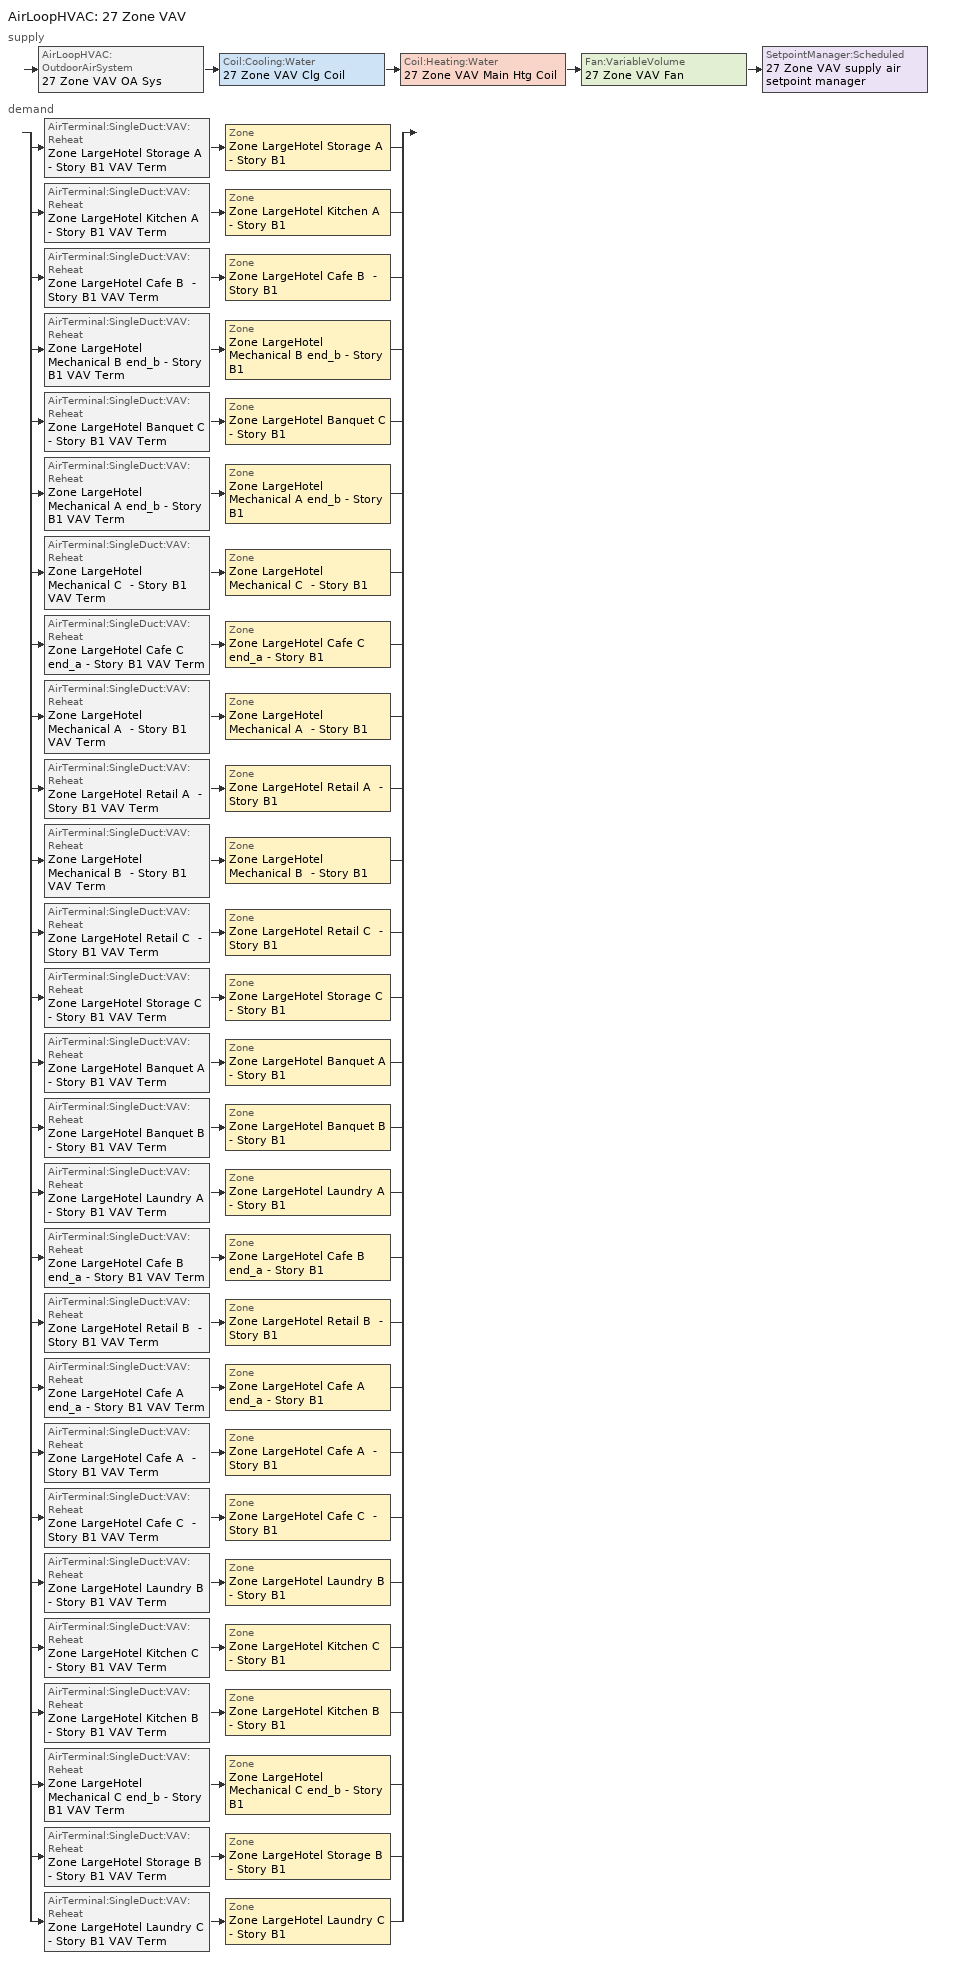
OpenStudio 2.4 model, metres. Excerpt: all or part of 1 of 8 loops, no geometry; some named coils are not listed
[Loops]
AirLoopHVAC '27 Zone VAV'
 supply: AirLoopHVAC:OutdoorAirSystem '27 Zone VAV OA Sys' > Coil:Cooling:Water '27 Zone VAV Clg Coil' > Coil:Heating:Water '27 Zone VAV Main Htg Coil' > Fan:VariableVolume '27 Zone VAV Fan' > SetpointManager:Scheduled '27 Zone VAV supply air setpoint manager'
 demand: split
  | AirTerminal:SingleDuct:VAV:Reheat 'Zone LargeHotel Storage A  - Story B1 VAV Term' > Zone 'Zone LargeHotel Storage A  - Story B1'
  | AirTerminal:SingleDuct:VAV:Reheat 'Zone LargeHotel Kitchen A  - Story B1 VAV Term' > Zone 'Zone LargeHotel Kitchen A  - Story B1'
  | AirTerminal:SingleDuct:VAV:Reheat 'Zone LargeHotel Cafe B  - Story B1 VAV Term' > Zone 'Zone LargeHotel Cafe B  - Story B1'
  | AirTerminal:SingleDuct:VAV:Reheat 'Zone LargeHotel Mechanical B end_b - Story B1 VAV Term' > Zone 'Zone LargeHotel Mechanical B end_b - Story B1'
  | AirTerminal:SingleDuct:VAV:Reheat 'Zone LargeHotel Banquet C  - Story B1 VAV Term' > Zone 'Zone LargeHotel Banquet C  - Story B1'
  | AirTerminal:SingleDuct:VAV:Reheat 'Zone LargeHotel Mechanical A end_b - Story B1 VAV Term' > Zone 'Zone LargeHotel Mechanical A end_b - Story B1'
  | AirTerminal:SingleDuct:VAV:Reheat 'Zone LargeHotel Mechanical C  - Story B1 VAV Term' > Zone 'Zone LargeHotel Mechanical C  - Story B1'
  | AirTerminal:SingleDuct:VAV:Reheat 'Zone LargeHotel Cafe C end_a - Story B1 VAV Term' > Zone 'Zone LargeHotel Cafe C end_a - Story B1'
  | AirTerminal:SingleDuct:VAV:Reheat 'Zone LargeHotel Mechanical A  - Story B1 VAV Term' > Zone 'Zone LargeHotel Mechanical A  - Story B1'
  | AirTerminal:SingleDuct:VAV:Reheat 'Zone LargeHotel Retail A  - Story B1 VAV Term' > Zone 'Zone LargeHotel Retail A  - Story B1'
  | AirTerminal:SingleDuct:VAV:Reheat 'Zone LargeHotel Mechanical B  - Story B1 VAV Term' > Zone 'Zone LargeHotel Mechanical B  - Story B1'
  | AirTerminal:SingleDuct:VAV:Reheat 'Zone LargeHotel Retail C  - Story B1 VAV Term' > Zone 'Zone LargeHotel Retail C  - Story B1'
  | AirTerminal:SingleDuct:VAV:Reheat 'Zone LargeHotel Storage C  - Story B1 VAV Term' > Zone 'Zone LargeHotel Storage C  - Story B1'
  | AirTerminal:SingleDuct:VAV:Reheat 'Zone LargeHotel Banquet A  - Story B1 VAV Term' > Zone 'Zone LargeHotel Banquet A  - Story B1'
  | AirTerminal:SingleDuct:VAV:Reheat 'Zone LargeHotel Banquet B  - Story B1 VAV Term' > Zone 'Zone LargeHotel Banquet B  - Story B1'
  | AirTerminal:SingleDuct:VAV:Reheat 'Zone LargeHotel Laundry A  - Story B1 VAV Term' > Zone 'Zone LargeHotel Laundry A  - Story B1'
  | AirTerminal:SingleDuct:VAV:Reheat 'Zone LargeHotel Cafe B end_a - Story B1 VAV Term' > Zone 'Zone LargeHotel Cafe B end_a - Story B1'
  | AirTerminal:SingleDuct:VAV:Reheat 'Zone LargeHotel Retail B  - Story B1 VAV Term' > Zone 'Zone LargeHotel Retail B  - Story B1'
  | AirTerminal:SingleDuct:VAV:Reheat 'Zone LargeHotel Cafe A end_a - Story B1 VAV Term' > Zone 'Zone LargeHotel Cafe A end_a - Story B1'
  | AirTerminal:SingleDuct:VAV:Reheat 'Zone LargeHotel Cafe A  - Story B1 VAV Term' > Zone 'Zone LargeHotel Cafe A  - Story B1'
  | AirTerminal:SingleDuct:VAV:Reheat 'Zone LargeHotel Cafe C  - Story B1 VAV Term' > Zone 'Zone LargeHotel Cafe C  - Story B1'
  | AirTerminal:SingleDuct:VAV:Reheat 'Zone LargeHotel Laundry B  - Story B1 VAV Term' > Zone 'Zone LargeHotel Laundry B  - Story B1'
  | AirTerminal:SingleDuct:VAV:Reheat 'Zone LargeHotel Kitchen C  - Story B1 VAV Term' > Zone 'Zone LargeHotel Kitchen C  - Story B1'
  | AirTerminal:SingleDuct:VAV:Reheat 'Zone LargeHotel Kitchen B  - Story B1 VAV Term' > Zone 'Zone LargeHotel Kitchen B  - Story B1'
  | AirTerminal:SingleDuct:VAV:Reheat 'Zone LargeHotel Mechanical C end_b - Story B1 VAV Term' > Zone 'Zone LargeHotel Mechanical C end_b - Story B1'
  | AirTerminal:SingleDuct:VAV:Reheat 'Zone LargeHotel Storage B  - Story B1 VAV Term' > Zone 'Zone LargeHotel Storage B  - Story B1'
  | AirTerminal:SingleDuct:VAV:Reheat 'Zone LargeHotel Laundry C  - Story B1 VAV Term' > Zone 'Zone LargeHotel Laundry C  - Story B1'
[Sizing:Zone] Zone Cooling Design Supply Air Temperature Input Method=SupplyAirTemperature; Zone Cooling Design Supply Air Temperature {C}=12.8; Zone Cooling Design Supply Air Temperature Difference {deltaC}=11.11; Zone Heating Design Supply Air Temperature Input Method=SupplyAirTemperature; Zone Heating Design Supply Air Temperature {C}=40; Zone Heating Design Supply Air Temperature Difference {deltaC}=11.11; Zone Cooling Design Supply Air Humidity Ratio {kg-H2O/kg-air}=0.0085; Zone Heating Design Supply Air Humidity Ratio {kg-H2O/kg-air}=0.008; Cooling Design Air Flow Method=DesignDayWithLimit; Heating Design Air Flow Method=DesignDay; Account for Dedicated Outdoor Air System=No; Dedicated Outdoor Air System Control Strategy=NeutralSupplyAir; Dedicated Outdoor Air Low Setpoint Temperature for Design {C}=autosize; Dedicated Outdoor Air High Setpoint Temperature for Design {C}=autosize
Zone LargeHotel Cafe A end_a - Story B1; Zone LargeHotel Cafe B end_a - Story B1; Zone LargeHotel Cafe C end_a - Story B1; Zone LargeHotel Cafe A  - Story B1; Zone LargeHotel Cafe B  - Story B1; Zone LargeHotel Cafe C  - Story B1; Zone LargeHotel Banquet A  - Story B1; Zone LargeHotel Banquet B  - Story B1; Zone LargeHotel Banquet C  - Story B1; Zone LargeHotel Laundry A  - Story B1; Zone LargeHotel Laundry B  - Story B1; Zone LargeHotel Laundry C  - Story B1; Zone LargeHotel Storage A  - Story B1; Zone LargeHotel Storage B  - Story B1; Zone LargeHotel Storage C  - Story B1; Zone LargeHotel Kitchen A  - Story B1; Zone LargeHotel Kitchen B  - Story B1; Zone LargeHotel Kitchen C  - Story B1; Zone LargeHotel Retail A  - Story B1; Zone LargeHotel Retail B  - Story B1; Zone LargeHotel Retail C  - Story B1; Zone LargeHotel Mechanical A  - Story B1; Zone LargeHotel Mechanical B  - Story B1; Zone LargeHotel Mechanical C  - Story B1; Zone LargeHotel Mechanical A end_b - Story B1; Zone LargeHotel Mechanical B end_b - Story B1; Zone LargeHotel Mechanical C end_b - Story B1
[Zone equipment]
Zone LargeHotel Cafe A end_a - Story B1: Zone LargeHotel Cafe A end_a - Story B1 VAV Term
Zone LargeHotel Cafe B end_a - Story B1: Zone LargeHotel Cafe B end_a - Story B1 VAV Term
Zone LargeHotel Cafe C end_a - Story B1: Zone LargeHotel Cafe C end_a - Story B1 VAV Term
Zone LargeHotel Cafe A  - Story B1: Zone LargeHotel Cafe A  - Story B1 VAV Term
Zone LargeHotel Cafe B  - Story B1: Zone LargeHotel Cafe B  - Story B1 VAV Term
Zone LargeHotel Cafe C  - Story B1: Zone LargeHotel Cafe C  - Story B1 VAV Term
Zone LargeHotel Banquet A  - Story B1: Zone LargeHotel Banquet A  - Story B1 VAV Term
Zone LargeHotel Banquet B  - Story B1: Zone LargeHotel Banquet B  - Story B1 VAV Term
Zone LargeHotel Banquet C  - Story B1: Zone LargeHotel Banquet C  - Story B1 VAV Term
Zone LargeHotel Laundry A  - Story B1: Zone LargeHotel Laundry A  - Story B1 VAV Term
Zone LargeHotel Laundry B  - Story B1: Zone LargeHotel Laundry B  - Story B1 VAV Term
Zone LargeHotel Laundry C  - Story B1: Zone LargeHotel Laundry C  - Story B1 VAV Term
Zone LargeHotel Storage A  - Story B1: Zone LargeHotel Storage A  - Story B1 VAV Term
Zone LargeHotel Storage B  - Story B1: Zone LargeHotel Storage B  - Story B1 VAV Term
Zone LargeHotel Storage C  - Story B1: Zone LargeHotel Storage C  - Story B1 VAV Term
Zone LargeHotel Kitchen A  - Story B1: Zone LargeHotel Kitchen A  - Story B1 VAV Term
Zone LargeHotel Kitchen B  - Story B1: Zone LargeHotel Kitchen B  - Story B1 VAV Term
Zone LargeHotel Kitchen C  - Story B1: Zone LargeHotel Kitchen C  - Story B1 VAV Term
Zone LargeHotel Retail A  - Story B1: Zone LargeHotel Retail A  - Story B1 VAV Term
Zone LargeHotel Retail B  - Story B1: Zone LargeHotel Retail B  - Story B1 VAV Term
Zone LargeHotel Retail C  - Story B1: Zone LargeHotel Retail C  - Story B1 VAV Term
Zone LargeHotel Mechanical A  - Story B1: Zone LargeHotel Mechanical A  - Story B1 VAV Term
Zone LargeHotel Mechanical B  - Story B1: Zone LargeHotel Mechanical B  - Story B1 VAV Term
Zone LargeHotel Mechanical C  - Story B1: Zone LargeHotel Mechanical C  - Story B1 VAV Term
Zone LargeHotel Mechanical A end_b - Story B1: Zone LargeHotel Mechanical A end_b - Story B1 VAV Term
Zone LargeHotel Mechanical B end_b - Story B1: Zone LargeHotel Mechanical B end_b - Story B1 VAV Term
Zone LargeHotel Mechanical C end_b - Story B1: Zone LargeHotel Mechanical C end_b - Story B1 VAV Term
[SetpointManager:Scheduled]
27 Zone VAV supply air setpoint manager: Control Variable=Temperature; Schedule=Supply Air Temp - 55.04F
[AirLoopHVAC]
27 Zone VAV: Availability Schedule=27 Zone VAV Occ Sch; Design Supply Air Flow Rate {m3/s}=AutoSize
[Sizing:System]
27 Zone VAV: Type of Load to Size On=Sensible; Design Outdoor Air Flow Rate {m3/s}=4.00979; Minimum System Air Flow Ratio=0.3; Preheat Design Temperature {C}=7; Preheat Design Humidity Ratio {kg-H2O/kg-Air}=0.008; Precool Design Temperature {C}=12.8; Precool Design Humidity Ratio {kg-H2O/kg-Air}=0.008; Central Cooling Design Supply Air Temperature {C}=12.8; Central Heating Design Supply Air Temperature {C}=12.8; Sizing Option=Coincident; 100% Outdoor Air in Cooling=No; 100% Outdoor Air in Heating=No; Central Cooling Design Supply Air Humidity Ratio {kg-H2O/kg-Air}=0.0085; Central Heating Design Supply Air Humidity Ratio {kg-H2O/kg-Air}=0.008; Cooling Design Air Flow Method=DesignDay; Cooling Design Air Flow Rate {m3/s}=0; Heating Design Air Flow Method=DesignDay; Heating Design Air Flow Rate {m3/s}=0; System Outdoor Air Method=ZoneSum; Zone Maximum Outdoor Air Fraction=1; Cooling Supply Air Flow Rate Per Floor Area {m3/s-m2}=0.00996765; Cooling Fraction of Autosized Cooling Supply Air Flow Rate=1; Cooling Supply Air Flow Rate Per Unit Cooling Capacity {m3/s-W}=3.94755e-05; Heating Supply Air Flow Rate Per Floor Area {m3/s-m2}=0.00996765; Heating Fraction of Autosized Heating Supply Air Flow Rate=1; Heating Fraction of Autosized Cooling Supply Air Flow Rate=1; Heating Supply Air Flow Rate Per Unit Heating Capacity {m3/s-W}=3.15882e-05; Cooling Design Capacity Method=CoolingDesignCapacity; Cooling Design Capacity {W}=autosize; Cooling Design Capacity Per Floor Area {W/m2}=234.7; Fraction of Autosized Cooling Design Capacity=1; Heating Design Capacity Method=HeatingDesignCapacity; Heating Design Capacity {W}=autosize; Heating Design Capacity Per Floor Area {W/m2}=157; Fraction of Autosized Heating Design Capacity=1; Central Cooling Capacity Control Method=OnOff
[Fan:VariableVolume]
27 Zone VAV Fan: Availability Schedule=Always On Discrete; Fan Efficiency=0.6006; Pressure Rise {Pa}=1574.24; Maximum Flow Rate {m3/s}=Autosize; Fan Power Minimum Flow Rate Input Method=Fraction; Fan Power Minimum Flow Fraction=0.2; Fan Power Minimum Air Flow Rate {m3/s}=0; Motor Efficiency=0.924; Motor In Airstream Fraction=1; Fan Power Coefficient 1=0.0013; Fan Power Coefficient 2=0.147; Fan Power Coefficient 3=0.9506; Fan Power Coefficient 4=-0.0998; Fan Power Coefficient 5=0
[Controller:OutdoorAir]
27 Zone VAV OA Controller: Minimum Outdoor Air Flow Rate {m3/s}=0; Maximum Outdoor Air Flow Rate {m3/s}=Autosize; Economizer Control Type=NoEconomizer; Economizer Control Action Type=ModulateFlow; Economizer Maximum Limit Dry-Bulb Temperature {C}=28; Economizer Maximum Limit Enthalpy {J/kg}=64000; Economizer Minimum Limit Dry-Bulb Temperature {C}=-100; Lockout Type=LockoutWithCompressor; Minimum Limit Type=FixedMinimum; Minimum Outdoor Air Schedule=Always On Discrete; Controller Mechanical Ventilation=27 Zone VAV Vent Controller; High Humidity Control=No; Heat Recovery Bypass Control Type=BypassWhenOAFlowGreaterThanMinimum
[Controller:MechanicalVentilation]
27 Zone VAV Vent Controller: Availability Schedule=Always On Discrete; System Outdoor Air Method=ZoneSum
[AirLoopHVAC:OutdoorAirSystem]
27 Zone VAV OA Sys: Controller=27 Zone VAV OA Controller
[AirTerminal:SingleDuct:VAV:Reheat] Availability Schedule=Always On Discrete; Maximum Air Flow Rate {m3/s}=AutoSize; Zone Minimum Air Flow Input Method=Constant; Fixed Minimum Air Flow Rate {m3/s}=0; Maximum Hot Water or Steam Flow Rate {m3/s}=AutoSize; Minimum Hot Water or Steam Flow Rate {m3/s}=0; Convergence Tolerance=0.001; Damper Heating Action=Normal; Maximum Flow per Zone Floor Area During Reheat {m3/s-m2}=0; Maximum Flow Fraction During Reheat=0.5; Maximum Reheat Air Temperature {C}=40; Control For Outdoor Air=No
Name | Constant Minimum Air Flow Fraction | Reheat Coil
Zone LargeHotel Storage A  - Story B1 VAV Term | 0.744084 | Zone LargeHotel Storage A  - Story B1 Rht Coil
Zone LargeHotel Kitchen A  - Story B1 VAV Term | 0.7 | Zone LargeHotel Kitchen A  - Story B1 Rht Coil
Zone LargeHotel Cafe B  - Story B1 VAV Term | 1 | Zone LargeHotel Cafe B  - Story B1 Rht Coil
Zone LargeHotel Mechanical B end_b - Story B1 VAV Term | 0.435727 | Zone LargeHotel Mechanical B end_b - Story B1 Rht Coil
Zone LargeHotel Banquet C  - Story B1 VAV Term | 1 | Zone LargeHotel Banquet C  - Story B1 Rht Coil
Zone LargeHotel Mechanical A end_b - Story B1 VAV Term | 0.440325 | Zone LargeHotel Mechanical A end_b - Story B1 Rht Coil
Zone LargeHotel Mechanical C  - Story B1 VAV Term | 0.441101 | Zone LargeHotel Mechanical C  - Story B1 Rht Coil
Zone LargeHotel Cafe C end_a - Story B1 VAV Term | 1 | Zone LargeHotel Cafe C end_a - Story B1 Rht Coil
Zone LargeHotel Mechanical A  - Story B1 VAV Term | 0.441101 | Zone LargeHotel Mechanical A  - Story B1 Rht Coil
Zone LargeHotel Retail A  - Story B1 VAV Term | 1 | Zone LargeHotel Retail A  - Story B1 Rht Coil
Zone LargeHotel Mechanical B  - Story B1 VAV Term | 0.441952 | Zone LargeHotel Mechanical B  - Story B1 Rht Coil
Zone LargeHotel Retail C  - Story B1 VAV Term | 1 | Zone LargeHotel Retail C  - Story B1 Rht Coil
Zone LargeHotel Storage C  - Story B1 VAV Term | 0.744084 | Zone LargeHotel Storage C  - Story B1 Rht Coil
Zone LargeHotel Banquet A  - Story B1 VAV Term | 1 | Zone LargeHotel Banquet A  - Story B1 Rht Coil
Zone LargeHotel Banquet B  - Story B1 VAV Term | 1 | Zone LargeHotel Banquet B  - Story B1 Rht Coil
Zone LargeHotel Laundry A  - Story B1 VAV Term | 0.3 | Zone LargeHotel Laundry A  - Story B1 Rht Coil
Zone LargeHotel Cafe B end_a - Story B1 VAV Term | 1 | Zone LargeHotel Cafe B end_a - Story B1 Rht Coil
Zone LargeHotel Retail B  - Story B1 VAV Term | 0.7 | Zone LargeHotel Retail B  - Story B1 Rht Coil
Zone LargeHotel Cafe A end_a - Story B1 VAV Term | 1 | Zone LargeHotel Cafe A end_a - Story B1 Rht Coil
Zone LargeHotel Cafe A  - Story B1 VAV Term | 1 | Zone LargeHotel Cafe A  - Story B1 Rht Coil
Zone LargeHotel Cafe C  - Story B1 VAV Term | 1 | Zone LargeHotel Cafe C  - Story B1 Rht Coil
Zone LargeHotel Laundry B  - Story B1 VAV Term | 0.3 | Zone LargeHotel Laundry B  - Story B1 Rht Coil
Zone LargeHotel Kitchen C  - Story B1 VAV Term | 0.7 | Zone LargeHotel Kitchen C  - Story B1 Rht Coil
Zone LargeHotel Kitchen B  - Story B1 VAV Term | 0.7 | Zone LargeHotel Kitchen B  - Story B1 Rht Coil
Zone LargeHotel Mechanical C end_b - Story B1 VAV Term | 0.440325 | Zone LargeHotel Mechanical C end_b - Story B1 Rht Coil
Zone LargeHotel Storage B  - Story B1 VAV Term | 0.426359 | Zone LargeHotel Storage B  - Story B1 Rht Coil
Zone LargeHotel Laundry C  - Story B1 VAV Term | 0.3 | Zone LargeHotel Laundry C  - Story B1 Rht Coil
[Schedule:Ruleset]
Name | Default Day Schedule | Summer Design Day Schedule | Winter Design Day Schedule
Supply Air Temp - 55.04F | Supply Air Temp - 55.04F Default
27 Zone VAV Occ Sch | 27 Zone VAV Occ Sch Default | 27 Zone VAV Occ Sch Summer Design Day | 27 Zone VAV Occ Sch Winter Design Day
[Schedule:Day]
Supply Air Temp - 55.04F Default: 24, 0, 12.8
27 Zone VAV Occ Sch Default; 27 Zone VAV Occ Sch Winter Design Day; 27 Zone VAV Occ Sch Summer Design Day; 27 Zone VAV Occ Sch Monday; 27 Zone VAV Occ Sch Tuesday; 27 Zone VAV Occ Sch Wednesday; 27 Zone VAV Occ Sch Thursday; 27 Zone VAV Occ Sch Friday; 27 Zone VAV Occ Sch Saturday; 27 Zone VAV Occ Sch Sunday: 24, 0, 1
[Schedule:Rule] Schedule Ruleset=27 Zone VAV Occ Sch; Date Specification Type=DateRange; Start Month=1; Start Day=1; End Month=12
27 Zone VAV Occ Sch Monday Rule: Rule Order=6; Day Schedule=27 Zone VAV Occ Sch Monday; Apply Monday=Yes; End Day=28
27 Zone VAV Occ Sch Tuesday Rule: Rule Order=5; Day Schedule=27 Zone VAV Occ Sch Tuesday; End Day=29; Apply Tuesday=Yes
27 Zone VAV Occ Sch Wednesday Rule: Rule Order=4; Day Schedule=27 Zone VAV Occ Sch Wednesday; End Day=30; Apply Wednesday=Yes
27 Zone VAV Occ Sch Thursday Rule: Rule Order=3; Day Schedule=27 Zone VAV Occ Sch Thursday; End Day=31; Apply Thursday=Yes
27 Zone VAV Occ Sch Friday Rule: Rule Order=2; Day Schedule=27 Zone VAV Occ Sch Friday; End Day=25; Apply Friday=Yes
27 Zone VAV Occ Sch Saturday Rule: Rule Order=1; Day Schedule=27 Zone VAV Occ Sch Saturday; End Day=26; Apply Saturday=Yes
27 Zone VAV Occ Sch Sunday Rule: Rule Order=0; Day Schedule=27 Zone VAV Occ Sch Sunday; End Day=27; Apply Sunday=Yes
[Schedule:Constant]
Always On Discrete: Value=1
